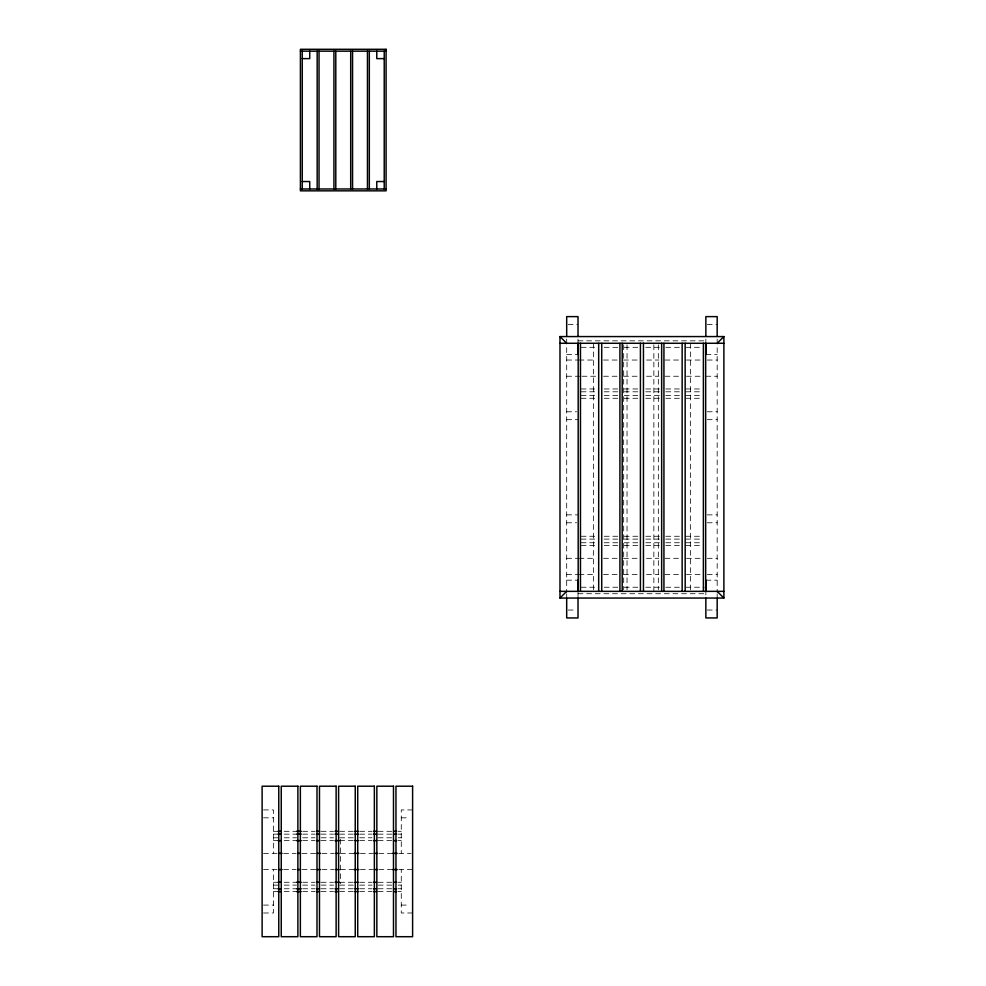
<?xml version="1.0" encoding="UTF-8"?>
<svg xmlns="http://www.w3.org/2000/svg" width="986" height="986" viewBox="0 0 986 986"><rect width="100%" height="100%" fill="white"/><g stroke="black" fill="none" stroke-linecap="round" stroke-linejoin="round"><path stroke-width="0.74" stroke-dasharray="4.93 3.7" d="M568.109 324.505L578.018 324.505M707.258 324.505L717.179 324.505M578.018 340.836L705.853 340.836M581.099 347.318L596.493 347.318M604.196 347.318L618.062 347.318M624.224 347.318L638.078 347.318M645.781 347.318L659.646 347.318M665.809 347.318L679.662 347.318M685.825 347.318L701.231 347.318M566.691 354.455L577.87 354.455M706.001 354.455L717.179 354.455M566.691 360.038L578.018 360.038M578.979 360.038L595.864 360.038M603.543 360.038L617.359 360.038M623.509 360.038L638.866 360.038M646.545 360.038L658.821 360.038M664.971 360.038L680.328 360.038M686.466 360.038L701.822 360.038M707.258 360.038L717.179 360.038M566.691 376.245L580.507 376.245M582.048 376.245L595.864 376.245M603.543 376.245L617.359 376.245M623.509 376.245L638.866 376.245M646.545 376.245L658.821 376.245M664.971 376.245L680.328 376.245M686.466 376.245L701.822 376.245M705.853 376.245L717.179 376.245M581.099 388.965L596.493 388.965M604.196 388.965L618.062 388.965M624.224 388.965L638.078 388.965M645.781 388.965L659.646 388.965M665.809 388.965L679.662 388.965M685.825 388.965L701.231 388.965M581.099 391.799L596.493 391.799M604.196 391.799L618.062 391.799M624.224 391.799L638.078 391.799M645.781 391.799L659.646 391.799M665.809 391.799L679.662 391.799M685.825 391.799L701.231 391.799M581.099 395.448L596.493 395.448M604.196 395.448L618.062 395.448M624.224 395.448L638.078 395.448M645.781 395.448L659.646 395.448M665.809 395.448L679.662 395.448M685.825 395.448L701.231 395.448M581.099 398.282L596.493 398.282M604.196 398.282L618.062 398.282M624.224 398.282L638.078 398.282M645.781 398.282L659.646 398.282M665.809 398.282L679.662 398.282M685.825 398.282L701.231 398.282M566.691 411.778L576.6 411.778M707.258 411.778L717.179 411.778M566.691 419.666L578.018 419.666M707.258 419.666L717.179 419.666M566.691 514.877L578.018 514.877M707.258 514.877L717.179 514.877M566.691 522.777L576.6 522.777M707.258 522.777L717.179 522.777M581.099 536.261L596.493 536.261M604.196 536.261L618.062 536.261M624.224 536.261L638.078 536.261M645.781 536.261L659.646 536.261M665.809 536.261L679.662 536.261M685.825 536.261L701.231 536.261M581.099 539.108L596.493 539.108M604.196 539.108L618.062 539.108M624.224 539.108L638.078 539.108M645.781 539.108L659.646 539.108M665.809 539.108L679.662 539.108M685.825 539.108L701.231 539.108M581.099 542.744L596.493 542.744M604.196 542.744L618.062 542.744M624.224 542.744L638.078 542.744M645.781 542.744L659.646 542.744M665.809 542.744L679.662 542.744M685.825 542.744L701.231 542.744M581.099 545.591L596.493 545.591M604.196 545.591L618.062 545.591M624.224 545.591L638.078 545.591M645.781 545.591L659.646 545.591M665.809 545.591L679.662 545.591M685.825 545.591L701.231 545.591M566.691 558.31L578.018 558.31M578.979 558.31L595.864 558.31M603.543 558.31L617.359 558.31M623.509 558.31L638.866 558.31M646.545 558.31L658.821 558.31M664.971 558.31L680.328 558.31M686.466 558.31L701.822 558.31M707.258 558.31L717.179 558.31M566.691 574.518L578.018 574.518M578.979 574.518L595.864 574.518M603.543 574.518L617.359 574.518M623.509 574.518L638.866 574.518M646.545 574.518L658.821 574.518M664.971 574.518L680.328 574.518M686.466 574.518L701.822 574.518M707.258 574.518L717.179 574.518M566.691 580.175L577.87 580.175M706.001 580.175L717.179 580.175M581.099 587.237L596.493 587.237M604.196 587.237L618.062 587.237M624.224 587.237L638.078 587.237M645.781 587.237L659.646 587.237M665.809 587.237L679.662 587.237M685.825 587.237L704.312 587.237M578.018 593.72L705.853 593.72M568.109 610.038L575.183 610.038M707.258 610.038L717.179 610.038M263.533 809.925L273.442 809.925L273.442 853.358M412.604 809.925L401.277 809.925L401.277 853.358M263.533 817.825L273.442 817.825M401.277 817.825L409.769 817.825M273.442 831.309L278.064 831.309M284.227 831.309L296.552 831.309M302.714 831.309L315.027 831.309M321.19 831.309L333.514 831.309M339.677 831.309L353.53 831.309M359.693 831.309L372.018 831.309M378.18 831.309L392.034 831.309M398.196 831.309L401.277 831.309M273.442 834.144L278.064 834.144M284.227 834.144L296.552 834.144M302.714 834.144L315.027 834.144M321.19 834.144L333.514 834.144M339.677 834.144L353.53 834.144M359.693 834.144L372.018 834.144M378.18 834.144L392.034 834.144M398.196 834.144L401.277 834.144M273.442 837.792L278.064 837.792M284.227 837.792L296.552 837.792M302.714 837.792L315.027 837.792M321.19 837.792L333.514 837.792M339.677 837.792L353.53 837.792M359.693 837.792L372.018 837.792M378.18 837.792L392.034 837.792M398.196 837.792L401.277 837.792M273.442 840.639L278.064 840.639M284.227 840.639L296.552 840.639M302.714 840.639L315.027 840.639M321.19 840.639L333.514 840.639M339.677 840.639L353.53 840.639M359.693 840.639L372.018 840.639M378.18 840.639L392.034 840.639M398.196 840.639L401.277 840.639M263.533 853.358L277.473 853.358M283.623 853.358L295.899 853.358M302.049 853.358L315.865 853.358M322.003 853.358L334.291 853.358M340.429 853.358L354.257 853.358M360.395 853.358L372.683 853.358M378.821 853.358L392.638 853.358M398.788 853.358L411.076 853.358M263.533 869.566L277.473 869.566M283.623 869.566L295.899 869.566M302.049 869.566L315.865 869.566M322.003 869.566L334.291 869.566M340.429 869.566L354.257 869.566M360.395 869.566L372.683 869.566M378.821 869.566L392.638 869.566M398.788 869.566L412.604 869.566M273.442 882.285L278.064 882.285M284.227 882.285L296.552 882.285M302.714 882.285L315.027 882.285M321.19 882.285L333.514 882.285M339.677 882.285L353.53 882.285M359.693 882.285L372.018 882.285M378.18 882.285L392.034 882.285M398.196 882.285L401.277 882.285M273.442 885.12L278.064 885.12M284.227 885.12L296.552 885.12M302.714 885.12L315.027 885.12M321.19 885.12L333.514 885.12M339.677 885.12L353.53 885.12M359.693 885.12L372.018 885.12M378.18 885.12L392.034 885.12M398.196 885.12L401.277 885.12M273.442 888.768L278.064 888.768M284.227 888.768L296.552 888.768M302.714 888.768L315.027 888.768M321.19 888.768L333.514 888.768M339.677 888.768L353.53 888.768M359.693 888.768L372.018 888.768M378.18 888.768L392.034 888.768M398.196 888.768L401.277 888.768M273.442 891.603L278.064 891.603M284.227 891.603L296.552 891.603M302.714 891.603L315.027 891.603M321.19 891.603L333.514 891.603M339.677 891.603L353.53 891.603M359.693 891.603L372.018 891.603M378.18 891.603L392.034 891.603M398.196 891.603L401.277 891.603M263.533 905.086L273.442 905.086M401.277 905.086L409.769 905.086M263.533 912.987L273.442 912.987L273.442 869.566M412.604 912.987L401.277 912.987L401.277 869.566M717.179 339.073L717.179 592.487M717.179 593.757L717.179 596.974M705.853 339.073L705.853 342.068M705.853 590.072L705.853 596.974M690.36 343.276L690.36 589.825M658.328 344.804L658.328 589.825M653.854 344.804L653.854 591.353M627.034 344.804L627.034 589.825M623.682 344.804L623.682 589.825M593.51 343.276L593.51 589.825M578.018 339.073L578.018 342.068M578.018 592.278L578.018 596.974M566.691 339.073L566.691 592.487M566.691 593.757L566.691 596.974M340.564 839.209L340.564 883.702"/><path stroke-width="1.48" d="M717.179 343.276L723.884 336.571L559.986 336.571L559.986 598.058L723.884 598.058L723.884 336.571M559.986 598.058L566.691 591.353M300.41 51.161L386.081 51.161M302.271 58.618L309.727 58.618L309.727 51.161M384.22 58.618L376.775 58.618L376.775 51.161M302.271 181.535L309.727 181.535L309.727 188.979M384.22 181.535L376.775 181.535L376.775 188.979M300.41 188.979L386.081 188.979M559.986 343.276L723.884 343.276M559.986 591.353L723.884 591.353M278.064 831.309L281.146 831.309M296.552 831.309L301.174 831.309M316.568 831.309L319.649 831.309M335.055 831.309L338.136 831.309M355.071 831.309L358.152 831.309M373.558 831.309L376.64 831.309M393.574 831.309L396.655 831.309M278.064 834.144L281.146 834.144M296.552 834.144L301.174 834.144M316.568 834.144L319.649 834.144M335.055 834.144L338.136 834.144M355.071 834.144L358.152 834.144M373.558 834.144L376.64 834.144M393.574 834.144L396.655 834.144M278.064 840.639L281.146 840.639M296.552 840.639L301.174 840.639M316.568 840.639L319.649 840.639M335.055 840.639L339.283 840.639M355.071 840.639L358.152 840.639M373.558 840.639L376.64 840.639M393.574 840.639L396.655 840.639M279.013 853.358L282.082 853.358M297.439 853.358L300.508 853.358M317.406 853.358L320.475 853.358M335.832 853.358L338.901 853.358M354.257 853.358L358.855 853.358M374.212 853.358L377.293 853.358M392.638 853.358L397.247 853.358M279.013 869.566L282.082 869.566M297.439 869.566L300.508 869.566M317.406 869.566L320.475 869.566M335.832 869.566L338.901 869.566M354.257 869.566L358.855 869.566M374.212 869.566L377.293 869.566M392.638 869.566L397.247 869.566M278.064 882.285L281.146 882.285M296.552 882.285L301.174 882.285M316.568 882.285L319.649 882.285M335.055 882.285L339.283 882.285M355.071 882.285L358.152 882.285M373.558 882.285L376.64 882.285M393.574 882.285L396.655 882.285M278.064 888.768L281.146 888.768M296.552 888.768L301.174 888.768M316.568 888.768L319.649 888.768M335.055 888.768L338.136 888.768M355.071 888.768L358.152 888.768M373.558 888.768L376.64 888.768M393.574 888.768L396.655 888.768M278.064 891.603L281.146 891.603M296.552 891.603L301.174 891.603M316.568 891.603L319.649 891.603M335.055 891.603L338.136 891.603M355.071 891.603L358.152 891.603M373.558 891.603L376.64 891.603M393.574 891.603L396.655 891.603M559.986 336.571L566.691 343.276M717.179 591.353L723.884 598.058M717.179 336.349L717.179 316.617L705.853 316.617L705.853 336.349M717.179 598.194L717.179 617.939L705.853 617.939L705.853 598.194M706.001 343.276L706.001 354.455M706.001 580.175L706.001 591.353M705.668 343.276L705.668 591.353M703.388 343.276L703.388 591.353M685.147 343.276L685.184 591.353M682.152 343.276L682.152 591.353M663.935 343.276L663.935 591.353M661.655 343.276L661.655 591.353M643.451 343.276L643.451 591.353M640.419 343.276L640.419 591.353M622.203 343.276L622.203 591.353M619.923 343.276L619.923 591.353M601.719 343.276L601.719 591.353M598.687 343.276L598.687 591.353M580.471 343.276L580.471 591.353M578.19 343.276L578.19 591.353M578.018 336.349L578.018 316.617L566.691 316.617L566.691 336.349M578.018 598.194L578.018 617.939L566.691 617.939L566.691 598.194M577.87 343.276L577.87 354.455M577.87 580.175L577.87 591.353M384.22 51.161L384.22 188.979M369.319 51.161L369.319 188.979M367.458 51.161L367.458 188.979M352.557 51.161L352.557 188.979M350.696 51.161L350.696 188.979M335.795 51.161L335.795 188.979M333.934 51.161L333.934 188.979M319.033 51.161L319.033 188.979M317.172 51.161L317.172 188.979M302.271 51.161L302.271 188.979M386.081 49.3L300.41 49.3L300.41 190.84L386.081 190.84L386.081 49.3M278.767 786.212L262.116 786.212L262.116 936.7L278.767 936.7L278.767 786.212M297.883 786.212L281.244 786.212L281.244 936.7L297.883 936.7L297.883 786.212M316.999 786.212L300.36 786.212L300.36 936.7L316.999 936.7L316.999 786.212M336.127 786.212L319.476 786.212L319.476 936.7L336.127 936.7L336.127 786.212M355.243 786.212L338.605 786.212L338.605 936.7L355.243 936.7L355.243 786.212M374.36 786.212L357.721 786.212L357.721 936.7L374.36 936.7L374.36 786.212M393.488 786.212L376.849 786.212L376.849 936.7L393.488 936.7L393.488 786.212M412.604 786.212L395.965 786.212L395.965 936.7L412.604 936.7L412.604 786.212"/></g></svg>
